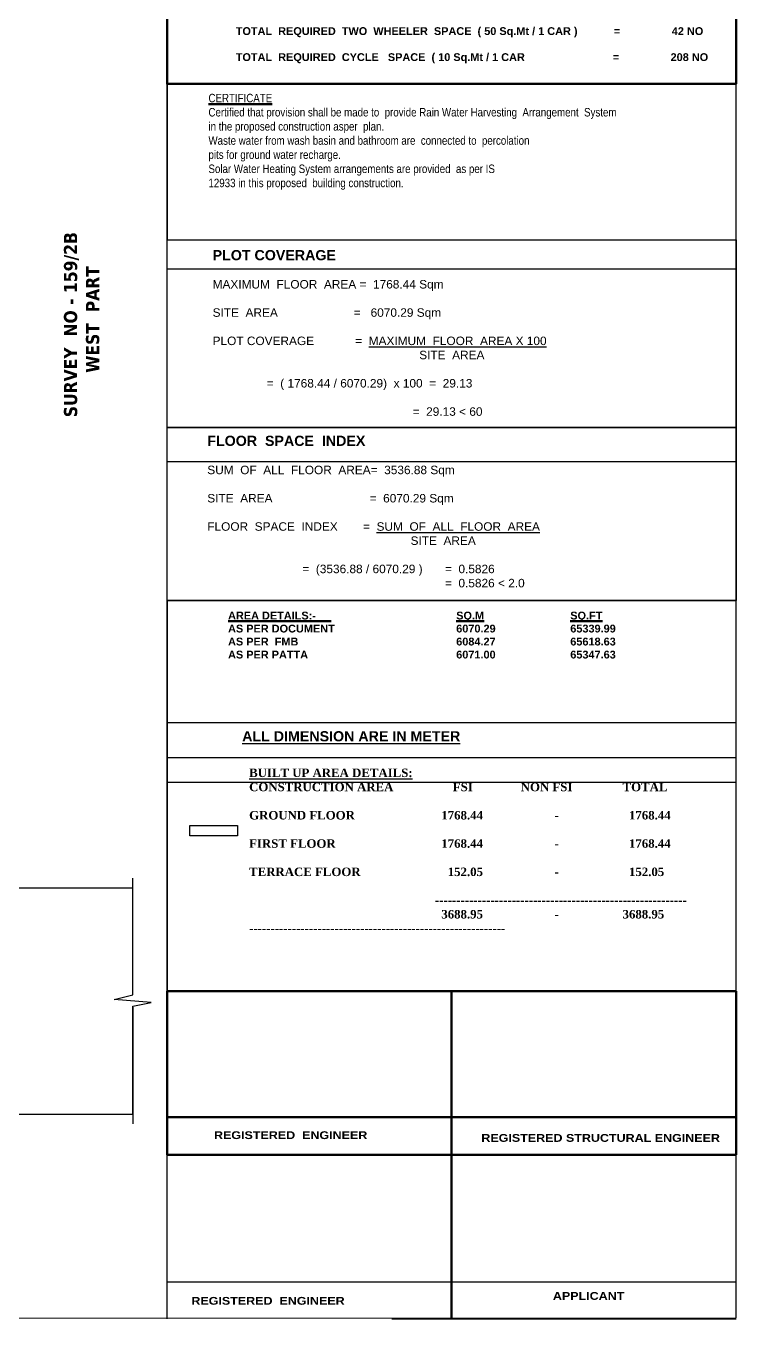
# Model space of a CAD drawing. Header units: metres. Extents: x 863 to 1571, y 626 to 804.
# Drawn here: x 1118.4 to 1156, y 660.6 to 729.2 of the extents above; entities that cross this region are included whole.
import ezdxf

# ---------------------------------------------------------------- set-up
doc = ezdxf.new("R2010")
doc.units = ezdxf.units.M
doc.header["$LTSCALE"] = 0.2
doc.header["$MEASUREMENT"] = 0
doc.layers.get('0').update_dxf_attribs({"lineweight": 60})
doc.styles.add('sa', font='swissc.ttf')
doc.styles.add('SIMPLEX', font='arialbd.ttf', dxfattribs={"height": 0.23})
doc.styles.get("Standard").update_dxf_attribs({"font": 'ariblk.ttf', "height": 0.23})
doc.styles.add('TXT', font='txt.shx')
doc.styles.add('vce', font='BKANT.TTF')

msp = doc.modelspace()

# ---------------------------------------------------------------- linework, layer by layer
at = {"lineweight": -3}
for p, q in [((1125.855, 660.625), (1125.855, 802.744)), ((1125.855, 661.39), (1125.855, 770.65)), ((1125.855, 677.502), (1125.855, 769.915)), ((1125.855, 674.328), (1125.855, 769.915)), ((1125.855, 716.319), (1156.028, 716.319)), ((1125.855, 706.097), (1156.028, 706.097)), ((1125.855, 692.257), (1156.028, 692.257)), ((1125.855, 690.399), (1156.028, 690.399)), ((1125.855, 689.098), (1156.028, 689.098)), ((1125.855, 669.336), (1156.028, 669.336)), ((1125.855, 669.336), (1156.028, 669.336)), ((1125.855, 662.596), (1156.028, 662.596)), ((1156.028, 660.613), (1137.781, 660.613))]:
    msp.add_line(p, q, dxfattribs=at)
at = {"lineweight": -2}
for p, q in [((1124.036, 677.808), (1124.036, 683.994)), ((1117.384, 683.481), (1124.036, 683.481)), ((1117.384, 683.481), (1124.036, 683.481)), ((1124.036, 671.481), (1124.036, 677.214)), ((1124.036, 677.154), (1124.036, 670.968)), ((1053.215, 671.481), (1124.036, 671.481))]:
    msp.add_line(p, q, dxfattribs=at)
at = {"lineweight": 25, "ltscale": 0.5}
for p, q in [((1123.059, 677.563), (1124.036, 677.808)), ((1125.013, 677.4), (1123.059, 677.563)), ((1123.059, 677.563), (1123.059, 677.563)), ((1124.036, 677.214), (1125.013, 677.4))]:
    msp.add_line(p, q, dxfattribs=at)
for p, q in [((1140.942, 678.003), (1140.942, 660.613)), ((1125.855, 671.319), (1156.028, 671.319))]:
    msp.add_line(p, q)
at = {"lineweight": -2}
msp.add_lwpolyline([(863.385, 660.625), (1156.028, 660.687), (1156.028, 802.75), (863.385, 802.688)], close=True, dxfattribs=at)
for points in [[(1156.028, 733.585), (1125.855, 733.585), (1125.855, 726.128), (1156.028, 726.128)], [(1125.855, 669.336), (1156.028, 669.336), (1156.028, 678.003), (1125.855, 678.003)]]:
    msp.add_lwpolyline(points, close=True)
at = {"lineweight": -3}
for points in [[(1125.858, 717.862), (1156.028, 717.862), (1156.028, 726.128), (1125.855, 726.128)], [(1156.028, 707.897), (1125.855, 707.897), (1125.855, 717.862), (1156.028, 717.862)], [(1156.028, 698.737), (1125.855, 698.737), (1125.855, 707.897), (1156.028, 707.897)], [(1125.855, 678.003), (1156.028, 678.003), (1156.028, 698.737), (1125.855, 698.738)], [(1156.028, 698.737), (1125.855, 698.737), (1125.855, 698.737)], [(1127.061, 686.798), (1129.593, 686.798), (1129.593, 686.239), (1127.061, 686.239)]]:
    msp.add_lwpolyline(points, close=True, dxfattribs=at)

# ---------------------------------------------------------------- texts
at = {"insert": (1129.5, 733.968), "char_height": 0.414, "attachment_point": 1, "style": 'SIMPLEX'}
msp.add_mtext_dynamic_manual_height_columns('\\P{\\LPARKING  DETAILS\\P\\P}SUM  OF  ALL  FLOOR  AREA^I^I                                                             =            2077.78 Sqm\\P\\P\\pt11.178;TOTAL  REQUIRED  CAR  SPACE  ( 100 Sq.Mt / 1 CAR )                              =                 21 NO\\P \\PTOTAL  REQUIRED  TWO  WHEELER  SPACE  ( 50 Sq.Mt / 1 CAR )            =                 42 NO\\P\\PTOTAL  REQUIRED  CYCLE   SPACE  ( 10 Sq.Mt / 1 CAR                             =                 208 NO\\P          ', width=25.96373, gutter_width=1.15, heights=[0], dxfattribs=at)
at = {"insert": (1126.252, 725.603), "char_height": 0.45, "width": 23.09564, "attachment_point": 1, "style": 'sa'}
msp.add_mtext('^I{\\LCERTIFICATE\\P}^ICertified that provision shall be made to  provide Rain Water Harvesting  Arrangement  System {\\H1.87838x; }\\P^Iin the proposed construction asper  plan.{\\H1.56156x; }\\P^IWaste water from wash basin and bathroom are  connected to  percolation   {\\H1.65134x; }\\P^Ipits for ground water recharge.{\\H1.62596x; }\\P^ISolar Water Heating System arrangements are provided  as per IS   ^I       {\\H1.65325x; }\\P^I12933 in this proposed  building construction.{\\H1.6444x; }', dxfattribs=at)
at = {"lineweight": -2, "insert": (1120.39, 708.33), "char_height": 0.7, "width": 10.77767, "attachment_point": 1, "rotation": 90, "style": 'TXT'}
msp.add_mtext('{\\fTahoma|b1|i0|c0|p34;\\W0.42136; \\W1;SURVEY  NO - 159/2B  \\P{\\W8.625528; }WEST  PART}', dxfattribs=at)
at = {"lineweight": -3, "char_height": 0.63, "attachment_point": 1, "style": 'SIMPLEX'}
for s, width, insert in [('\\pt377.37;{\\H0.85714x;PLOT COVERAGE\\P\\ptz;\\H0.76666x;\\P\\fArial|b0|i0|c0|p34;\\H1.087x;MAXIMUM  FLOOR  AREA =  1768.44 Sqm\\P\\PSITE  AREA^I              =   6070.29 Sqm\\P\\PPLOT COVERAGE^I=  \\LMAXIMUM  FLOOR  AREA X 100\\l\\P^I^I^I^I     SITE  AREA\\P\\P^I  =  ( 1768.44 / 6070.29\\H0.99999x;)  x 100  =  29.13\\P\\P^I ^I^I ^I   =  29.13 < 60}', 29.55374, (1128.272, 717.318)), ('\\pt377.37;{\\H0.85714x;FLOOR  SPACE  INDEX\\P\\ptz;\\H0.76666x;\\P\\fArial|b0|i0|c0|p34;\\H1.087x;SUM  OF  ALL  FLOOR  AREA=  3536.88 Sqm\\P\\PSITE  AREA^I^I      =  6070.29\\H0.99999x; Sqm\\P\\PFLOOR  SPACE  INDEX^I    =  \\LSUM  OF  ALL  FLOOR  AREA\\l\\P^I^I^I^I    SITE  AREA\\P\\P^I^I=  (3536.88\\H0.99999x; / 6070.29\\H0.99999x; ) ^I=  0.5826^I^I^I^I\\P^I^I^I^I^I=  0.5826 < 2.0}', 30.53158, (1127.989, 707.47))]:
    msp.add_mtext_dynamic_manual_height_columns(s, width=width, gutter_width=1.15, heights=[0], dxfattribs=dict(at, insert=insert))
at = {"linetype": 'Continuous', "insert": (1129.091, 698.138), "char_height": 1.512, "width": 25.25899, "attachment_point": 1}
msp.add_mtext('{\\fArial|b1|i0|c0|p34;\\H0.27381x;\\LAREA DETAILS:-\\l^I     ^I\\LSQ.M\\l^I\\LSQ.FT\\P\\lAS PER DOCUMENT^I^I6070.29^I65339.99\\PAS PER  FMB    ^I^I6084.27^I65618.63\\H1.82524x; \\H0.54787x;\\PAS PER PATTA^I^I6071.00^I65347.63\\H1.55016x; }', dxfattribs=at)
at = {"lineweight": -3, "attachment_point": 1}
for s, insert, char_height, width in [('{\\fArial|b1|i0|c0|p34;\\LALL DIMENSION ARE IN METER}', (1129.839, 691.799), 0.54, 11.56862), ('{\\fArial Black|b0|i0|c0|p34;REGISTERED  ENGINEER   }', (1128.346, 670.578), 0.414, 7.90939), ('{\\fArial Black|b0|i0|c0|p34;REGISTERED STRUCTURAL ENGINEER   }', (1142.519, 670.431), 0.414, 12.31118), ('{\\fArial Black|b0|i0|c0|p34;APPLICANT}', (1146.313, 662.051), 0.414, 12.31118), ('{\\fArial Black|b0|i0|c0|p34;REGISTERED  ENGINEER    }', (1127.145, 661.791), 0.414, 12.31118)]:
    msp.add_mtext(s, dxfattribs=dict(at, insert=insert, char_height=char_height, width=width))
at = {"color": 0, "lineweight": 25, "insert": (1130.208, 689.815), "char_height": 0.45, "width": 25.22689, "attachment_point": 1, "style": 'vce'}
msp.add_mtext('\\A1;{\\fBook Antiqua|b1|i0|c0|p18;\\LBUILT UP AREA DETAILS:\\l^I^I    ^I^I^I^I^I^I^I^I\\fTimes New Roman|b1|i0|c0|p18;^I^I^I\\PCONSTRUCTION AREA^I^IFSI^I^INON FSI^I^ITOTAL    \\P\\P\\C256;GROUND FLOOR ^I^I       \\C0;1768.44\\C256;        ^I ^I-^I^I  \\C0;1768.44\\C256; \\P\\PFIRST FLOOR ^I^I^I       \\C0;1768.44\\C256;        ^I ^I-^I^I  \\C0;1768.4\\C256;4\\P\\PTERRACE FLOOR ^I^I         \\C0;152.05\\C256;       ^I ^I-^I^I  \\C0;152.05\\C256; \\P\\C0;^I\\P^I^I^I^I^I     -----------------------------------------------------------\\P^I^I^I^I^I       3688.95^I^I      ^I-^I^I3688.95^I\\fBook Antiqua|b1|i0|c0|p18;^I^I^I^I^I^I     ------------------------------------------------------------\\P\\P  }', dxfattribs=at)

doc.saveas('drawing.dxf')
